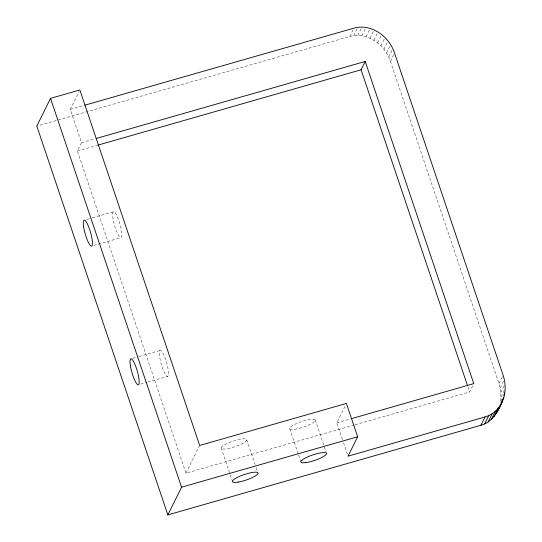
<?xml version="1.0" encoding="UTF-8"?>
<svg xmlns="http://www.w3.org/2000/svg" width="542" height="542" viewBox="0 0 542 542"><rect width="100%" height="100%" fill="white"/><g stroke="black" fill="none" stroke-linecap="round" stroke-linejoin="round"><path stroke-width="0.41" stroke-dasharray="2.71 2.03" d="M500.693 401.331L500.916 392.455L499.013 383.54L390.43 61.381C385.233 44.932 367.381 31.572 349.847 36.456L36.815 126.083M354.238 424.996L185.974 473.173L77.391 151.008L81.503 142.688L70.27 109.362L79.118 91.456M349.847 36.456L353.96 28.137M353.777 35.643L357.889 27.33M357.828 35.413L361.941 27.1M361.934 35.772L366.046 27.459M366.026 36.721L370.139 28.401M370.037 38.225L374.149 29.912M373.892 40.271L378.004 31.958M377.53 42.825L381.636 34.512M380.884 45.84L384.989 37.527M383.899 49.268L388.004 40.948M386.521 53.041L390.633 44.722M388.716 57.1L392.821 48.787M185.974 473.173L199.673 445.456M390.43 61.381L393.79 54.573M342.436 439.508L336.819 422.841L345.674 404.935M355.051 424.759L469.663 391.947L473.024 385.145M499.013 383.54L503.118 375.227M500.225 387.964L503.965 380.403M500.916 392.455L504.656 384.895M501.072 396.934L504.812 389.38M501.072 400.579L502.19 398.309M70.27 109.362L84.091 105.405M81.503 142.688L94.511 138.969M77.391 151.008L97.716 145.188M86.761 219.442L91.523 218.08M92.316 217.85L113.732 211.719M93.739 245.465L120.703 237.748A13.516 2.771 74 0 0 118.041 218.501A13.516 2.771 74 0 0 112.912 217.959A13.516 2.771 74 0 0 120.703 237.748M132.587 358.35L138.135 356.758M138.935 356.528L160.344 350.396M140.602 384.149L146.943 382.327M147.742 382.103L167.566 376.426A13.516 2.771 74 0 0 164.585 356.697A13.516 2.771 74 0 0 159.721 357.117A13.516 2.771 74 0 0 167.566 376.426M336.819 422.841L350.599 418.898M468.044 387.137L469.663 391.947M343.506 442.678L347.517 454.582M315.248 419.921L326.209 452.455M289.726 428.769L298.283 454.162M298.547 454.955L300.688 461.303M246.834 439.989A13.516 2.913 -18.6 0 1 227.084 448.742A13.516 2.913 -18.6 0 1 228.101 443.119A13.516 2.913 -18.6 0 1 246.834 439.989L255.126 464.589M256.197 467.76L257.267 470.937M221.183 447.916L230.004 474.101M230.275 474.894L232.41 481.242M294.475 429.298A13.516 2.913 -18.6 0 0 315.18 420.741A13.516 2.913 -18.6 0 0 297.795 422.99A13.516 2.913 -18.6 0 0 294.475 429.298"/><path stroke-width="0.81" d="M502.468 401.256C499.25 408.688 492.841 414.711 485.009 416.961L348.052 456.168L357.639 436.771L346.406 403.438L199.673 445.456L79.857 89.965L50.514 98.366L36.815 126.083L167.857 514.9L480.896 425.274C492.339 422.374 498.254 411.283 502.468 401.256C505.957 393.045 505.91 383.634 503.118 375.227L394.542 53.062C389.346 36.619 371.494 23.259 353.96 28.137L84.904 105.175M498.355 409.569L499.074 407.57M467.502 385.531L361.08 69.782L365.193 61.47L96.137 138.501M167.857 514.9L181.556 487.183L50.514 98.366M480.896 425.274L485.009 416.961M484.629 423.891L488.742 415.578M488.112 421.961L492.217 413.648M491.269 419.522L495.381 411.202M503.687 395.287L504.805 393.018M494.067 416.608L498.173 408.289M500.903 403.302L503.891 397.252M496.438 413.268L500.551 404.955M98.529 144.958L361.08 69.782M351.406 418.668L473.776 383.628L365.193 61.47M181.556 487.183L357.639 436.771M83.563 226.36A13.516 2.771 74 0 0 91.361 246.149A13.516 2.771 74 0 0 88.692 226.902A13.516 2.771 74 0 0 83.563 226.36M130.371 365.518A13.516 2.771 74 0 0 138.224 384.827A13.516 2.771 74 0 0 135.243 365.098A13.516 2.771 74 0 0 130.371 365.518M305.708 462.631A13.516 2.913 -18.6 0 0 326.413 454.067A13.516 2.913 -18.6 0 0 309.028 456.317A13.516 2.913 -18.6 0 0 305.708 462.631M238.317 482.068A13.516 2.913 -18.6 0 0 258.067 473.315A13.516 2.913 -18.6 0 0 239.334 476.445A13.516 2.913 -18.6 0 0 238.317 482.068"/></g></svg>
